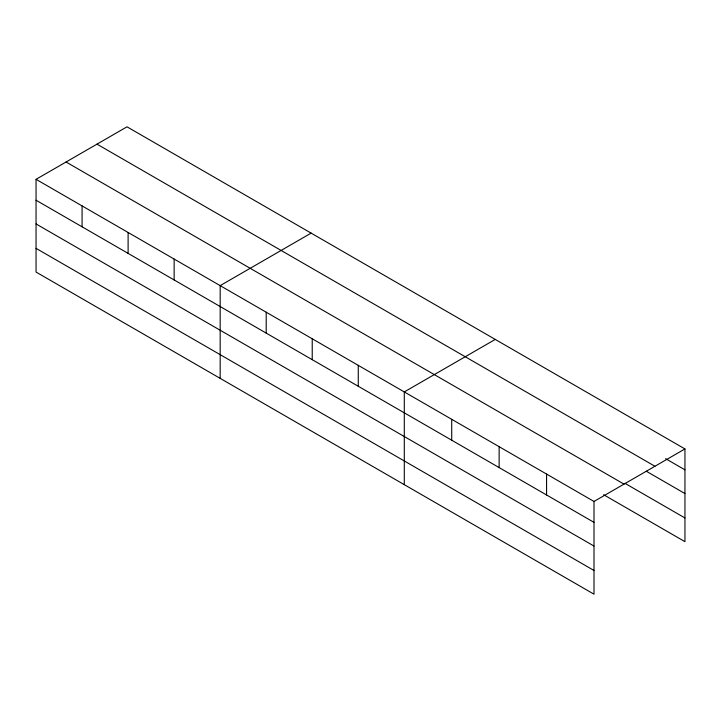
<?xml version="1.0" encoding="UTF-8"?>
<svg xmlns="http://www.w3.org/2000/svg" width="721" height="721" viewBox="0 0 721 721"><rect width="100%" height="100%" fill="white"/><g stroke="black" fill="none" stroke-linecap="round" stroke-linejoin="round"><path stroke-width="1.08" d="M593.996 546.058L593.996 501.455L36.05 179.331L36.05 272.06L593.996 594.185L593.996 546.058L36.05 223.934M603.648 494.732L684.95 541.669L684.95 448.94L127.004 126.815L36.05 179.331M311.13 233.117L220.175 285.624L220.175 378.363M495.246 339.42L404.292 391.927L404.292 484.665M593.996 501.455L684.95 448.94M665.591 458.664L684.95 469.84M96.993 144.146L654.938 466.271M646.232 471.201L684.95 493.552M624.945 483.322L684.95 517.966M66.062 162L624.007 484.124M36.05 200.231L593.996 522.355M36.05 248.357L593.996 570.482M546.572 474.076L546.572 494.976M499.139 446.687L499.139 467.596M451.716 419.307L451.716 440.216M358.265 365.358L358.265 386.258M312.229 338.78L312.229 359.689M266.202 312.202L266.202 333.111M174.14 259.055L174.14 279.955M128.113 232.477L128.113 253.386M82.077 205.9L82.077 226.809"/></g></svg>
